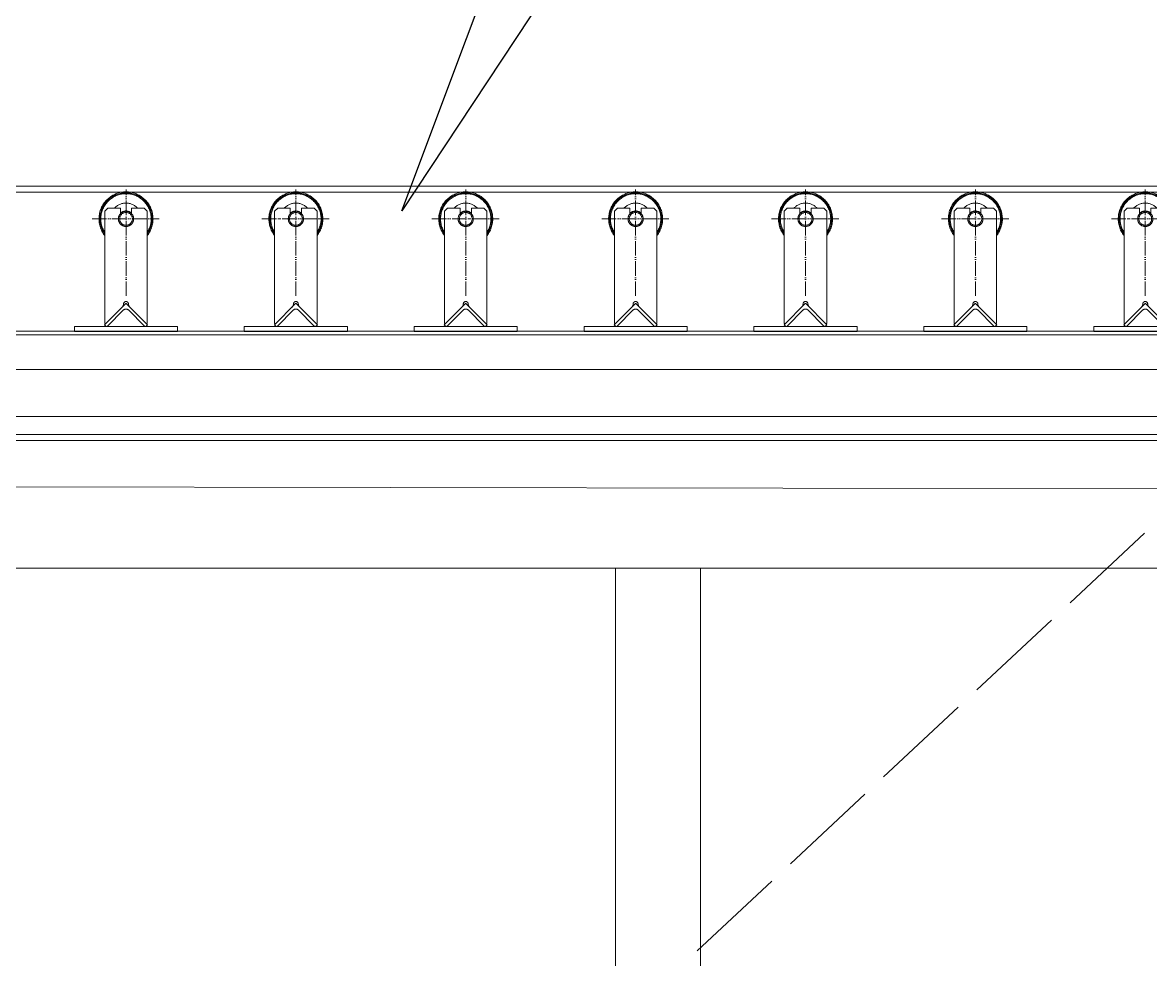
# Model space of a CAD drawing. Header units: millimetres. Extents: x 163705 to 1616509, y 81827 to 302547.
# Drawn here: x 1440709 to 1442037, y 146186 to 147289 of the extents above; entities that cross this region are included whole.
import ezdxf

# ---------------------------------------------------------------- set-up
doc = ezdxf.new("R2010")
doc.units = ezdxf.units.MM
doc.header["$LTSCALE"] = 10
doc.linetypes.add('ACAD_ISO05W100', pattern=[33, 24, -3, 0, -3, 0, -3])
doc.layers.add('1-双点线', color=8, linetype='ACAD_ISO05W100', lineweight=0)
doc.layers.add('1-设备轮廓', color=2, linetype='Continuous', lineweight=18)

# ---------------------------------------------------------------- blocks, each defined once
blk = doc.blocks.new('A$C366B66C4')
at = {"layer": '1-双点线', "ltscale": 0.1}
for p, q in [((85, 58.2), (85, 233.5)), ((140.9, 185.3), (30.1, 185.3))]:
    blk.add_line(p, q, dxfattribs=at)
at = {"layer": '1-双点线'}
for p, q in [((55, 202.8), (50, 197.8)), ((50, 13), (50, 197.8)), ((55, 202.8), (75.8, 202.8)), ((75.8, 202.8), (75.8, 193.4)), ((94.3, 202.8), (115, 202.8)), ((94.3, 202.8), (94.3, 193.4)), ((120, 197.8), (115, 202.8)), ((120, 197.8), (120, 13)), ((49.6, 10.7), (84.6, 45.7)), ((85.4, 45.7), (120.4, 10.7)), ((81.1, 35.1), (54.6, 8.6)), ((115.4, 8.6), (88.9, 35.1)), ((0, 8), (0, 0)), ((170, 8), (0, 8)), ((51.8, 8.6), (49.6, 10.7)), ((51.9, 13), (50, 13)), ((120, 13), (118.1, 13)), ((120.4, 10.7), (118.2, 8.6)), ((170, 8), (170, 0))]:
    blk.add_line(p, q, dxfattribs=at)
at = {"layer": '1-双点线', "lineweight": 30}
blk.add_line((170, 0), (0, 0), dxfattribs=at)
at = {"layer": '1-双点线'}
for radius in [12.5, 10.5]:
    blk.add_circle((85, 185.3), radius, dxfattribs=at)
for centre, radius, start, end in [((85, 185.3), 44.5, 321.9342, 218.0658), ((85, 185.3), 43, 324.6088, 215.3912), ((85, 185.3), 41.5, 327.7963, 212.2037), ((85, 185.3), 26, 42.343, 137.657), ((85, 185.3), 13, 44.5131, 135.4869), ((73, 45.4), 8, 315, 358.1746), ((85, 45), 4, 1.8254, 178.1746), ((85, 45.4), 0.5, 45, 135), ((97, 45.4), 8, 181.8254, 225), ((85, 31.2), 5.5, 45, 135), ((53.2, 10), 2, 225, 315), ((116.8, 10), 2, 225, 315)]:
    blk.add_arc(centre, radius, start, end, dxfattribs=at)
blk = doc.blocks.new('B400X4400立面图')
for p, q in [((4466.2, 1634.1, -9109.2), (65, 1634, 2695.4)), ((4465.6, 1627, -9109.2), (63.9, 1627.2, 2700)), ((4450.3, 1362.9, 1209.6), (-175, 1362.9, 132268.2)), ((65, 1341.5, 61017), (4464.6, 1341.5, 61017)), ((65, 1334.5, 61017), (4464.6, 1334.5, 61017)), ((4465.1, 1277, 625.9), (-160.7, 1285.2, 68066.2)), ((1879.2, 1184.3, 45315.6), (4484.6, 1184.3, 30821.2)), ((3505.4, 1184.3, 30821.2), (3505.4, 0, 7414.5)), ((3605.4, 1184.3, 30821.2), (3605.4, 0, 7414.5))]:
    blk.add_line(p, q)
at = {"lineweight": 13}
for p, q in [((65, 1463.1, 56124.5), (4464.6, 1463.1, 62009.2)), ((65, 1458.8, 68356.9), (4464.6, 1458.8, 74241.5)), ((65, 1418.1, 68356.9), (4464.6, 1418.1, 74241.5))]:
    blk.add_line(p, q, dxfattribs=at)
at = {"layer": '1-双点线', "lineweight": 30, "xscale": -0.7142857142857, "yscale": 0.7142857142857, "zscale": 0.7142857142857}
for p in [(2989.8, 1463.1, -44186.4), (3189.8, 1463.1, -44186.4), (3389.8, 1463.1, -44186.4), (3589.8, 1463.1, -44186.4), (3789.8, 1463.1, -44186.4), (3989.8, 1463.1, -44186.4), (4189.8, 1463.1, -44186.4)]:
    blk.add_blockref('A$C366B66C4', p, dxfattribs=at)
blk = doc.blocks.new('PE400X600-正视图')
for points in [[(1094, 1212.1), (1181.7, 1294.1)], [(984.3, 1109.9), (1072.1, 1191.7)], [(874.4, 1007.4), (962.2, 1089.2)], [(764.7, 905), (852.5, 986.7)], [(655, 802.5), (742.8, 884.5)]]:
    blk.add_lwpolyline(points)

msp = doc.modelspace()

# ---------------------------------------------------------------- linework, layer by layer
at = {"elevation": -44186.436}
msp.add_lwpolyline([(1441144.688, 147676.739), (1441144.688, 148435.472), (1442489.627, 148435.472), (1442489.627, 147676.739), (1441557.895, 147676.739), (1441155.384, 147067.519), (1441383.913, 147676.739), (1441144.688, 147676.739)], dxfattribs=at)

# ---------------------------------------------------------------- block references
at = {"layer": '1-设备轮廓'}
for name, p in [('PE400X600-正视图', (1440848.108, 145393.846)), ('B400X4400立面图', (1437901.584, 145462.632))]:
    msp.add_blockref(name, p, dxfattribs=at)

doc.saveas('drawing.dxf')
